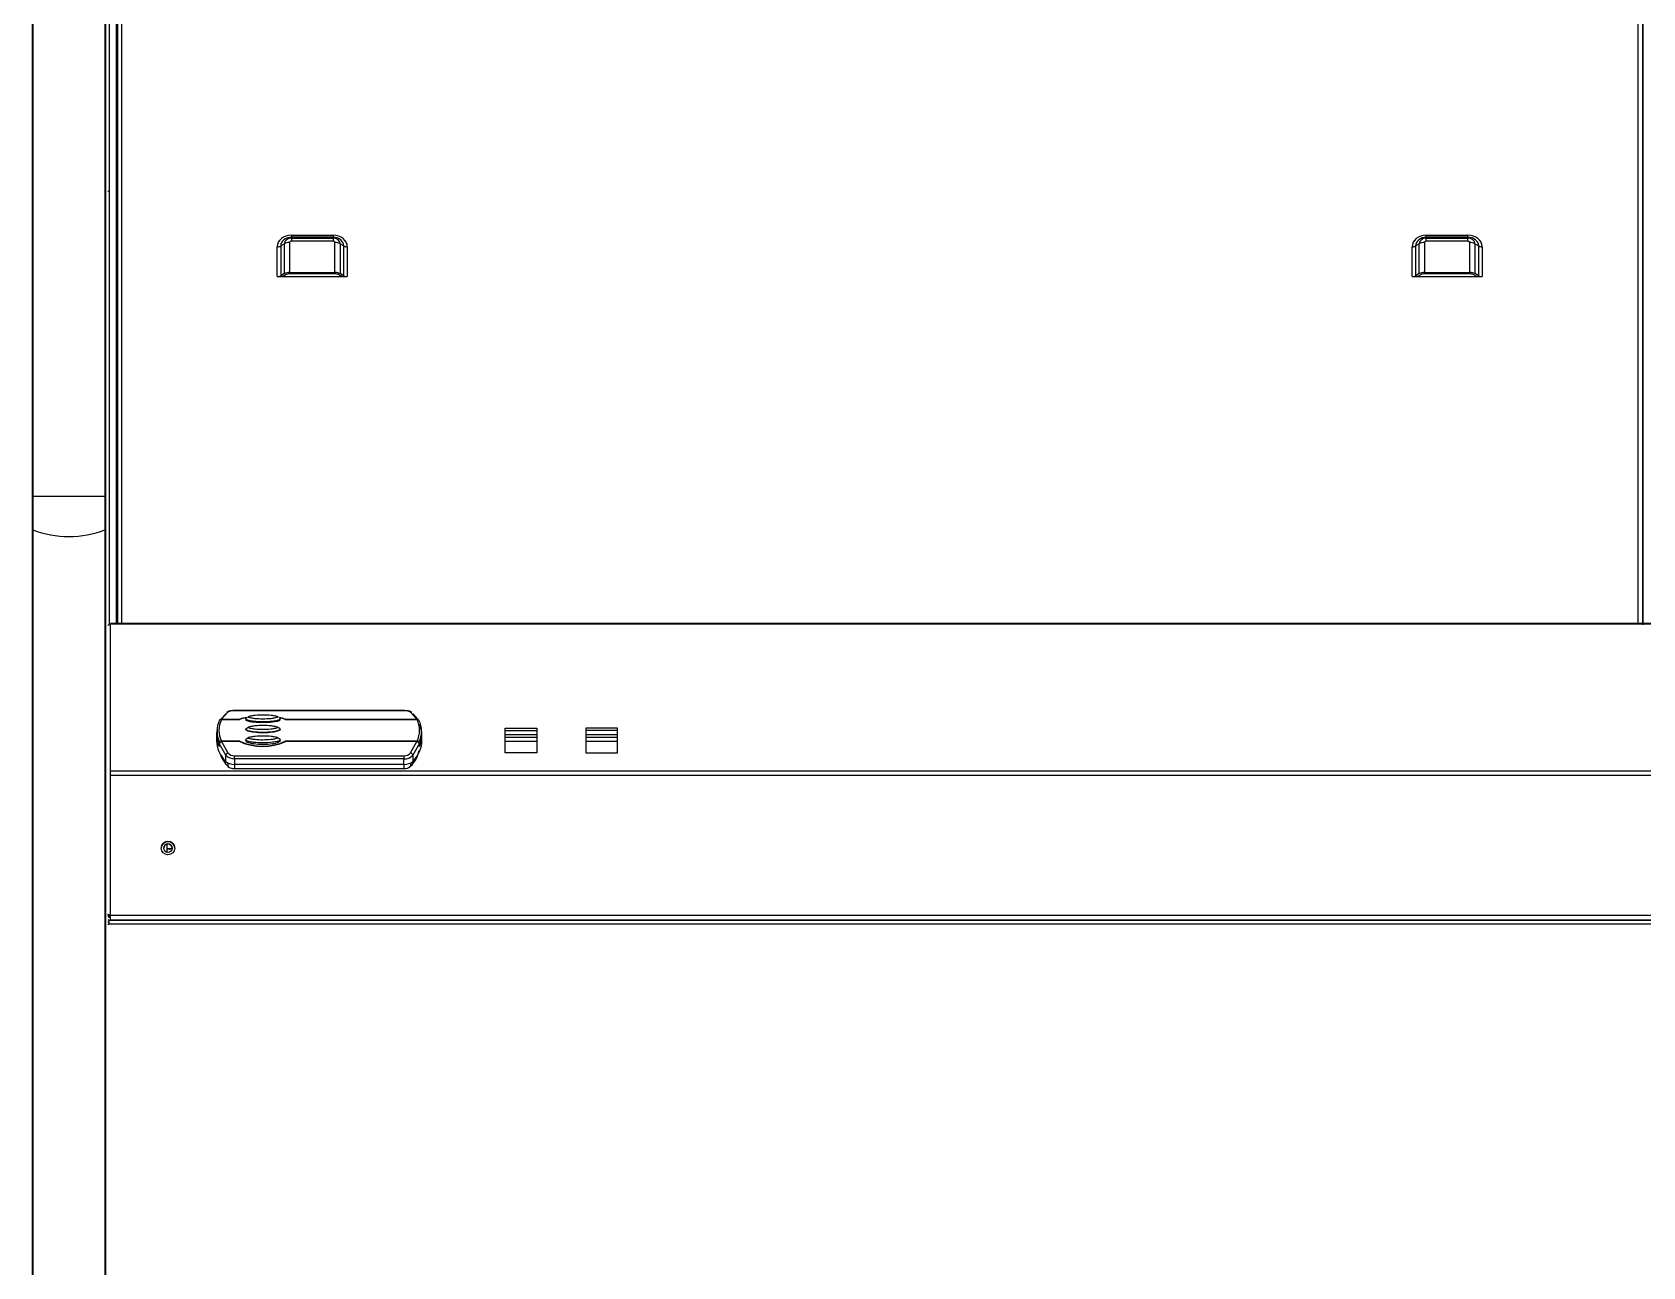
# Model space of a CAD drawing. Header units: millimetres. Extents: x 3075.9 to 3157.7, y 1648.7 to 1706.1.
# Drawn here: x 3126.934 to 3127.593, y 1691.176 to 1691.681 of the extents above; entities that cross this region are included whole.
import ezdxf

# ---------------------------------------------------------------- set-up
doc = ezdxf.new("R2010")
doc.units = ezdxf.units.MM

# ---------------------------------------------------------------- blocks, each defined once
blk = doc.blocks.new('OX-3750')
blk.add_line((3750, -1466.38), (3750, 0))
at = {"color": 7, "linetype": 'Continuous'}
for p, q in [((1.5, -596.06), (3748.5, -596.06)), ((1.5, -597.56), (3748.5, -597.56)), ((2, -597.63), (3748, -597.63)), ((2, -597.63), (3748, -597.63)), ((3716, -597.56), (3716, -597.63)), ((3719, -597.56), (3719, -597.63)), ((3738, -597.63), (3738, -597.56)), ((3743, -597.56), (3743, -597.63)), ((3748, -597.56), (3748, -597.63)), ((3748, -597.63), (3748, -597.63)), ((3748, -597.63), (3748, -599.63)), ((3748.5, -596.06), (3748.5, -597.56)), ((3749.11, -596.06), (3748.5, -596.06)), ((3749.11, -597.06), (3748.5, -597.06)), ((3748.5, -597.7), (3748.5, -597.56)), ((3748.5, -599.8), (3748.5, -598.79)), ((2, -599.63), (3748, -599.63)), ((3748, -599.63), (3748, -656.88)), ((3748, -599.63), (3748, -599.63)), ((3749.11, -599.63), (3749, -599.63)), ((3749, -599.63), (3749, -599.97)), ((3725, -628.83), (3725, -625.48)), ((3725, -626.88), (3722.77, -626.88)), ((3722.77, -626.88), (3725, -626.88)), ((2, -656.88), (3748, -656.88)), ((3748, -656.88), (3748, -658.57)), ((2, -658.57), (3748, -658.57)), ((3624.43, -665.12), (3624.43, -662.56)), ((3625.32, -661.94), (3625.32, -660.59)), ((3627.99, -661.39), (3627.99, -659.7)), ((3697.28, -659.7), (3627.99, -659.7)), ((3627.99, -661.39), (3627.99, -663.66)), ((3627.99, -661.39), (3697.28, -661.39)), ((3627.99, -663.66), (3697.28, -663.66)), ((3627.99, -664.91), (3627.99, -663.66)), ((3697.28, -664.91), (3627.99, -664.91)), ((3697.28, -661.39), (3697.28, -659.7)), ((3697.28, -663.66), (3697.28, -661.39)), ((3697.28, -663.66), (3697.28, -664.91)), ((3699.96, -661.94), (3699.96, -660.59)), ((3700.85, -662.56), (3700.85, -665.12)), ((3748, -658.57), (3748, -718.72)), ((3540.64, -666.12), (3540.64, -676.13)), ((3553.64, -666.12), (3540.64, -666.12)), ((3540.64, -670.71), (3553.64, -670.71)), ((3553.64, -676.13), (3553.64, -666.12)), ((3573.64, -676.13), (3573.64, -666.12)), ((3573.64, -666.12), (3586.64, -666.12)), ((3573.64, -670.71), (3586.64, -670.71)), ((3586.64, -666.12), (3586.64, -676.13)), ((3620.64, -671.03), (3620.64, -673.3)), ((3621.71, -669.86), (3624.43, -665.12)), ((3621.71, -669.86), (3621.71, -668.7)), ((3621.87, -670.49), (3621.87, -668.81)), ((3622.67, -670.82), (3676.51, -670.82)), ((3625.32, -666.09), (3622.72, -670.69)), ((3622.72, -670.69), (3676.44, -670.69)), ((3678.64, -671.07), (3678.64, -671.52)), ((3692.64, -671.51), (3692.64, -671.05)), ((3695.07, -670.82), (3702.61, -670.82)), ((3695.14, -670.69), (3702.56, -670.69)), ((3702.56, -670.69), (3699.96, -666.09)), ((3700.85, -665.12), (3703.56, -669.86)), ((3703.41, -670.49), (3703.41, -668.81)), ((3703.56, -669.86), (3703.56, -668.7)), ((3704.64, -673.3), (3704.64, -671.03)), ((3540.64, -672.41), (3553.64, -672.41)), ((3540.64, -673.41), (3553.64, -673.41)), ((3540.64, -675.29), (3553.64, -675.29)), ((3540.64, -676.13), (3553.64, -676.13)), ((3573.64, -672.41), (3586.64, -672.41)), ((3573.64, -673.41), (3586.64, -673.41)), ((3586.64, -675.29), (3573.64, -675.29)), ((3586.64, -676.13), (3573.64, -676.13)), ((3620.84, -673.3), (3620.84, -675.28)), ((3678.64, -675.68), (3678.64, -675.81)), ((3678.64, -675.68), (3678.64, -675.68)), ((3692.64, -675.79), (3692.64, -675.66)), ((3704.44, -675.28), (3704.44, -673.3)), ((3624.43, -682.05), (3622.43, -679.85)), ((3676.51, -679.8), (3622.67, -679.8)), ((3622.72, -679.89), (3625.32, -682.74)), ((3676.44, -679.89), (3622.72, -679.89)), ((3627.99, -683.35), (3697.28, -683.35)), ((3627.99, -683.41), (3627.99, -683.35)), ((3627.99, -683.41), (3697.28, -683.41)), ((3676.44, -679.89), (3676.44, -679.8)), ((3678.64, -679.63), (3678.64, -680.09)), ((3692.64, -680.07), (3692.64, -679.62)), ((3702.61, -679.8), (3695.07, -679.8)), ((3695.14, -679.89), (3695.14, -679.8)), ((3702.56, -679.89), (3695.14, -679.89)), ((3697.28, -683.35), (3697.28, -683.41)), ((3699.96, -682.74), (3702.56, -679.89)), ((3702.85, -679.85), (3700.85, -682.05)), ((2, -718.72), (3748, -718.72)), ((2, -719.03), (3748, -719.03)), ((3121.5, -1194.57), (3121.5, -718.47)), ((3121.5, -719.03), (3121.5, -1194.57)), ((3123.5, -1195.75), (3123.5, -719.03)), ((3743.5, -1195.75), (3743.5, -719.03)), ((3745, -719.03), (3745, -1162.07)), ((3745.5, -719.03), (3745.5, -1194.57)), ((3748, -719.03), (3748, -718.72)), ((3748.5, -1160.01), (3748.5, -718.47)), ((3187.17, -873.06), (3187.17, -860.85)), ((3189.41, -860.85), (3187.17, -860.85)), ((3188.59, -861.2), (3188.59, -873.4)), ((3188.59, -861.2), (3190.12, -862.1)), ((3189.41, -860.85), (3190.83, -861.68)), ((3213.59, -860.85), (3189.41, -860.85)), ((3190.12, -874.3), (3190.12, -862.1)), ((3192.24, -862.03), (3210.76, -862.03)), ((3192.24, -862.62), (3192.24, -874.82)), ((3210.76, -862.62), (3192.24, -862.62)), ((3210.76, -874.82), (3210.76, -862.62)), ((3212.17, -861.68), (3213.59, -860.85)), ((3212.88, -862.1), (3214.41, -861.2)), ((3212.88, -862.1), (3212.88, -874.3)), ((3215.83, -860.85), (3213.59, -860.85)), ((3214.41, -873.4), (3214.41, -861.2)), ((3215.83, -860.85), (3215.83, -873.06)), ((3651.17, -873.06), (3651.17, -860.85)), ((3653.41, -860.85), (3651.17, -860.85)), ((3652.59, -861.2), (3652.59, -873.4)), ((3652.59, -861.2), (3654.12, -862.1)), ((3653.41, -860.85), (3654.83, -861.68)), ((3677.59, -860.85), (3653.41, -860.85)), ((3654.12, -874.3), (3654.12, -862.1)), ((3656.24, -862.03), (3674.76, -862.03)), ((3674.76, -862.62), (3656.24, -862.62)), ((3656.24, -862.62), (3656.24, -874.82)), ((3674.76, -874.82), (3674.76, -862.62)), ((3676.17, -861.68), (3677.59, -860.85)), ((3676.88, -862.1), (3678.41, -861.2)), ((3676.88, -862.1), (3676.88, -874.3)), ((3679.83, -860.85), (3677.59, -860.85)), ((3678.41, -873.4), (3678.41, -861.2)), ((3679.83, -860.85), (3679.83, -873.06)), ((3190.12, -874.3), (3188.59, -873.4)), ((3193, -875.43), (3210, -875.43)), ((3193, -875.43), (3193, -876.63)), ((3210, -875.43), (3210, -876.63)), ((3212.88, -874.3), (3214.41, -873.4)), ((3654.12, -874.3), (3652.59, -873.4)), ((3657, -875.43), (3674, -875.43)), ((3657, -876.63), (3657, -875.43)), ((3674, -876.63), (3674, -875.43)), ((3676.88, -874.3), (3678.41, -873.4)), ((3193, -876.63), (3193, -876.97)), ((3210, -876.63), (3193, -876.63)), ((3193, -876.97), (3210, -876.97)), ((3193, -876.97), (3193, -877.77)), ((3210, -877.77), (3193, -877.77)), ((3210, -876.63), (3210, -876.97)), ((3210, -876.97), (3210, -877.77)), ((3657, -876.63), (3657, -876.97)), ((3674, -876.63), (3657, -876.63)), ((3657, -876.97), (3674, -876.97)), ((3657, -877.77), (3657, -876.97)), ((3674, -877.77), (3657, -877.77)), ((3674, -876.63), (3674, -876.97)), ((3674, -877.77), (3674, -876.97)), ((3749.11, -895.87), (3748.5, -895.87))]:
    blk.add_line(p, q, dxfattribs=at)
for radius in [2.75, 1.75]:
    blk.add_circle((3724.5, -627.15), radius, dxfattribs=at)
for centre, radius, start, end in [((3748, -599.63), 2, 55.73855, 90.00095), ((3748, -599.63), 2, 56.25773, 90), ((3748, -599.63), 1, 0.00039, 90.00181), ((3724.5, -627.15), 2.75, 180, 0), ((3724.5, -627.15), 1.75, 180, 0), ((3633.01, -668.92), 11.33, 132.72742, 170.56705), ((3627.73, -668.13), 4.47, 86.6975, 137.66942), ((3627.79, -663.56), 3.86, 87.00036, 129.79278), ((3627.86, -668.25), 3.34, 87.78167, 139.67154), ((3697.53, -663.42), 3.73, 49.40923, 93.79763), ((3697.49, -668.27), 4.61, 43.11596, 92.51712), ((3697.44, -668.18), 3.27, 39.76729, 92.7795), ((3692.27, -668.92), 11.33, 17.41969, 47.27258), ((3631.01, -674.99), 10.18, 153.8215, 206.1785), ((3631.94, -675.31), 10.3, 154.14214, 205.85786), ((3622.65, -669.72), 1.1, 224.91974, 271.04775), ((3685.79, -691.75), 23.04, 66.07141, 113.92859), ((3685.79, -691.64), 22.8, 65.98228, 114.01772), ((3702.64, -669.74), 1.08, 268.49327, 315.53924), ((3693.34, -675.31), 10.3, 334.14725, 25.85275), ((3694.02, -674.99), 10.41, 334.43423, 25.56577), ((3622.64, -678.72), 1.08, 224.46076, 271.50673), ((3627.67, -678.55), 4.81, 240.72231, 273.84547), ((3685.79, -647.73), 33.49, 253.79451, 258.2275), ((3685.79, -648.27), 32.87, 253.60134, 256.53165), ((3685.79, -647.73), 33.49, 281.07064, 286.20549), ((3685.79, -648.27), 32.87, 281.79467, 286.39866), ((3697.55, -678.29), 5.06, 266.99509, 298.43713), ((3702.63, -678.7), 1.1, 268.95225, 315.08026), ((3747.17, -716.01), 2.83, 287.00898, 313.92666)]:
    blk.add_arc(centre, radius, start, end, dxfattribs=at)
for centre, major_axis, ratio, start_param, end_param in [((3655.54, -671.03), (34.9, 0), 0.5355, 2.671382, 3.141593), ((3627.99, -663.53), (4, 0), 0.5355, 1.570796, 2.671382), ((3697.28, -663.53), (4, 0), 0.5355, 0.470211, 1.570796), ((3669.74, -671.03), (-34.9, 0), 0.5355, 3.141593, 3.611804), ((3655.54, -673.3), (34.9, 0), 0.5355, 2.892907, 3.390278), ((3655.54, -673.3), (34.7, 0), 0.5355, 2.897387, 3.141593), ((3625.32, -665.36), (0.809, -0.588), 0.651107, 3.669982, 5.15476), ((3699.96, -665.36), (0.809, 0.588), 0.651107, 4.270018, 5.754796), ((3669.74, -673.3), (-34.7, 0), 0.5355, 3.141593, 3.385798), ((3669.74, -673.3), (-34.9, 0), 0.5355, 3.004802, 3.390278), ((3625.32, -681.81), (0.591, 0.807), 0.832822, 3.271574, 3.863148), ((3699.96, -681.81), (-0.591, 0.807), 0.832822, 2.420037, 3.141427), ((3187.17, -862.03), (2, 0), 0.587785, 0.785398, 1.570796), ((3192.24, -860.85), (-3, 0), 0.587785, 0.785398, 1.570796), ((3192.24, -860.85), (-2, 0), 0.587785, 0.785398, 1.570796), ((3210.76, -860.85), (2, 0), 0.587785, 4.712389, 5.497787), ((3210.76, -860.85), (3, 0), 0.587785, 4.712389, 5.497787), ((3215.83, -862.03), (-2, 0), 0.587785, 4.712389, 5.497787), ((3651.17, -862.03), (2, 0), 0.587785, 0.785398, 1.570796), ((3656.24, -860.85), (-3, 0), 0.587785, 0.785398, 1.570796), ((3656.24, -860.85), (-2, 0), 0.587785, 0.785398, 1.570796), ((3674.76, -860.85), (2, 0), 0.587785, 4.712389, 5.497787), ((3674.76, -860.85), (-3, 0), 0.587785, 1.570796, 2.356194), ((3679.83, -862.03), (-2, 0), 0.587785, 4.712389, 5.497787), ((3193, -873.06), (5.83, 0), 0.809017, 3.141593, 4.712389), ((3187.17, -874.23), (2, 0), 0.587785, 0.785398, 1.570796), ((3193, -873.4), (-4.41, 0), 0.809017, 0, 1.570796), ((3193, -874.3), (2.88, 0), 0.809017, 3.141593, 4.712389), ((3192.24, -873.06), (3, 0), 0.587785, 3.926991, 4.712389), ((3193, -874.82), (-0.757, 0), 0.809017, 0, 1.570796), ((3210, -873.06), (5.83, 0), 0.809017, 4.712389, 6.283185), ((3210, -873.4), (-4.41, 0), 0.809017, 1.570796, 3.141593), ((3210, -874.3), (2.88, 0), 0.809017, 4.712389, 6.283185), ((3210, -874.82), (-0.757, 0), 0.809017, 1.570796, 3.141593), ((3210.76, -873.06), (3, 0), 0.587785, 4.712389, 5.497787), ((3215.83, -874.23), (-2, 0), 0.587785, 4.712389, 5.497787), ((3657, -873.06), (5.83, 0), 0.809017, 3.141593, 4.712389), ((3651.17, -874.23), (-2, 0), 0.587785, 3.926991, 4.712389), ((3657, -873.4), (-4.41, 0), 0.809017, 0, 1.570796), ((3657, -874.3), (2.88, 0), 0.809017, 3.141593, 4.712389), ((3656.24, -873.06), (-3, 0), 0.587785, 0.785398, 1.570796), ((3657, -874.82), (-0.757, 0), 0.809017, 0, 1.570796), ((3674, -873.06), (5.83, 0), 0.809017, 4.712389, 6.283185), ((3674, -873.4), (-4.41, 0), 0.809017, 1.570796, 3.141593), ((3674, -874.3), (2.88, 0), 0.809017, 4.712389, 6.283185), ((3674, -874.82), (-0.757, 0), 0.809017, 1.570796, 3.141593), ((3674.76, -873.06), (-3, 0), 0.587785, 1.570796, 2.356194), ((3679.83, -874.23), (-2, 0), 0.587785, 4.712389, 5.497787)]:
    blk.add_ellipse(centre, major_axis=major_axis, ratio=ratio, start_param=start_param, end_param=end_param, dxfattribs=at)
for points, knots in [([(3748, -599.63), (3748.13, -599.68), (3748.26, -599.72), (3748.52, -599.8), (3748.64, -599.84), (3748.89, -599.93), (3749, -599.97), (3749.12, -600.01), (3749.12, -600.01), (3749.13, -600.02)], [0, 0, 0, 0, 0.125, 0.125, 0.25, 0.25, 0.375, 0.375, 0.381147, 0.381147, 0.381147, 0.381147]), ([(3622.72, -670.69), (3622.59, -670.69), (3622.46, -670.67), (3622.21, -670.59), (3622.1, -670.53), (3621.92, -670.38), (3621.84, -670.29), (3621.74, -670.08), (3621.71, -669.97), (3621.71, -669.86)], [0, 0, 0, 0, 0.25, 0.25, 0.5, 0.5, 0.75, 0.75, 1, 1, 1, 1]), ([(3678.64, -671.07), (3678.64, -670.88), (3678.81, -670.69), (3679.26, -670.41), (3679.54, -670.29), (3680.41, -670), (3681.04, -669.87), (3682.96, -669.56), (3684.29, -669.48), (3686.93, -669.48), (3688.25, -669.55), (3690.18, -669.84), (3690.81, -669.97), (3691.69, -670.26), (3691.97, -670.37), (3692.45, -670.65), (3692.64, -670.84), (3692.64, -671.05)], [0.5017563, 0.5017563, 0.5017563, 0.5017563, 0.53125, 0.53125, 0.5625, 0.5625, 0.625, 0.625, 0.75, 0.75, 0.875, 0.875, 0.9375, 0.9375, 0.96875, 0.96875, 1, 1, 1, 1]), ([(3678.64, -671.52), (3678.64, -671.52), (3678.64, -671.52), (3678.65, -671.34), (3678.85, -671.18), (3679.32, -670.93), (3679.61, -670.84), (3680.49, -670.59), (3681.12, -670.49), (3683.03, -670.24), (3684.35, -670.18), (3686.95, -670.17), (3688.24, -670.23), (3690.15, -670.48), (3690.79, -670.58), (3691.68, -670.82), (3691.96, -670.92), (3692.44, -671.16), (3692.64, -671.32), (3692.64, -671.51)], [0.4996101, 0.4996101, 0.4996101, 0.4996101, 0.5, 0.5, 0.53125, 0.53125, 0.5625, 0.5625, 0.625, 0.625, 0.75, 0.75, 0.875, 0.875, 0.9375, 0.9375, 0.96875, 0.96875, 1, 1, 1, 1]), ([(3679.55, -672.18), (3679.38, -672.12), (3679.22, -672.06), (3678.84, -671.86), (3678.64, -671.7), (3678.64, -671.52)], [0.4496979, 0.4496979, 0.4496979, 0.4496979, 0.46875, 0.46875, 0.49961014, 0.49961014, 0.49961014, 0.49961014]), ([(3691.79, -672.22), (3691.79, -672.19), (3691.73, -672.16), (3691.65, -672.1), (3691.59, -672.08), (3691.44, -672), (3691.32, -671.96), (3690.97, -671.85), (3690.72, -671.79), (3689.96, -671.64), (3689.43, -671.56), (3687.83, -671.39), (3686.75, -671.35), (3684.59, -671.35), (3683.5, -671.4), (3681.91, -671.57), (3681.38, -671.64), (3680.62, -671.79), (3680.37, -671.85), (3680.01, -671.96), (3679.9, -672), (3679.68, -672.09), (3679.57, -672.14), (3679.48, -672.24), (3679.52, -672.28), (3679.6, -672.34), (3679.65, -672.37), (3679.8, -672.44), (3679.92, -672.49), (3680.27, -672.6), (3680.52, -672.66), (3681.29, -672.82), (3681.82, -672.9), (3683.43, -673.07), (3684.52, -673.12), (3686.71, -673.12), (3687.8, -673.07), (3689.41, -672.89), (3689.95, -672.82), (3690.72, -672.66), (3690.97, -672.6), (3691.32, -672.49), (3691.44, -672.44), (3691.6, -672.37), (3691.65, -672.35), (3691.74, -672.29), (3691.79, -672.26), (3691.79, -672.22)], [0, 0, 0, 0, 0.007813, 0.007813, 0.015625, 0.015625, 0.03125, 0.03125, 0.0625, 0.0625, 0.125, 0.125, 0.25, 0.25, 0.375, 0.375, 0.4375, 0.4375, 0.46875, 0.46875, 0.484375, 0.484375, 0.5, 0.5, 0.507813, 0.507813, 0.515625, 0.515625, 0.53125, 0.53125, 0.5625, 0.5625, 0.625, 0.625, 0.75, 0.75, 0.875, 0.875, 0.9375, 0.9375, 0.96875, 0.96875, 0.984375, 0.984375, 0.992188, 0.992188, 1, 1, 1, 1]), ([(3692.64, -671.51), (3692.64, -671.69), (3692.45, -671.85), (3692.06, -672.05), (3691.9, -672.11), (3691.74, -672.17)], [0, 0, 0, 0, 0.03125, 0.03125, 0.04999126, 0.04999126, 0.04999126, 0.04999126]), ([(3703.56, -669.86), (3703.56, -669.97), (3703.54, -670.08), (3703.44, -670.29), (3703.36, -670.38), (3703.17, -670.53), (3703.06, -670.59), (3702.82, -670.67), (3702.69, -670.69), (3702.56, -670.69)], [0, 0, 0, 0, 0.25, 0.25, 0.5, 0.5, 0.75, 0.75, 1, 1, 1, 1]), ([(3678.64, -675.7), (3678.63, -675.52), (3678.82, -675.35), (3679.29, -675.1), (3679.57, -675), (3680.45, -674.74), (3681.08, -674.63), (3682.99, -674.37), (3684.3, -674.3), (3686.92, -674.3), (3688.21, -674.36), (3690.12, -674.61), (3690.75, -674.72), (3691.65, -674.96), (3691.93, -675.06), (3692.42, -675.3), (3692.63, -675.46), (3692.64, -675.65), (3692.64, -675.66), (3692.64, -675.66)], [0, 0, 0, 0, 0.03125, 0.03125, 0.0625, 0.0625, 0.125, 0.125, 0.25, 0.25, 0.375, 0.375, 0.4375, 0.4375, 0.46875, 0.46875, 0.5, 0.5, 0.5013446, 0.5013446, 0.5013446, 0.5013446]), ([(3678.64, -675.81), (3678.64, -675.8), (3678.64, -675.8), (3678.65, -675.62), (3678.85, -675.46), (3679.32, -675.21), (3679.61, -675.12), (3680.49, -674.88), (3681.12, -674.77), (3683.03, -674.53), (3684.35, -674.46), (3686.95, -674.46), (3688.24, -674.52), (3690.15, -674.76), (3690.79, -674.86), (3691.68, -675.11), (3691.96, -675.2), (3692.44, -675.45), (3692.64, -675.61), (3692.64, -675.79)], [0.4996101, 0.4996101, 0.4996101, 0.4996101, 0.5, 0.5, 0.53125, 0.53125, 0.5625, 0.5625, 0.625, 0.625, 0.75, 0.75, 0.875, 0.875, 0.9375, 0.9375, 0.96875, 0.96875, 1, 1, 1, 1]), ([(3679.4, -676.41), (3679.29, -676.37), (3679.17, -676.32), (3678.84, -676.15), (3678.64, -675.98), (3678.64, -675.81)], [0.45521442, 0.45521442, 0.45521442, 0.45521442, 0.46875, 0.46875, 0.49961014, 0.49961014, 0.49961014, 0.49961014]), ([(3691.79, -676.51), (3691.79, -676.47), (3691.73, -676.44), (3691.65, -676.38), (3691.59, -676.36), (3691.44, -676.29), (3691.32, -676.25), (3690.97, -676.14), (3690.72, -676.08), (3689.96, -675.92), (3689.43, -675.85), (3687.83, -675.68), (3686.75, -675.63), (3684.59, -675.63), (3683.5, -675.68), (3681.91, -675.85), (3681.38, -675.92), (3680.62, -676.08), (3680.37, -676.13), (3680.01, -676.24), (3679.9, -676.28), (3679.68, -676.38), (3679.57, -676.43), (3679.48, -676.53), (3679.52, -676.56), (3679.6, -676.62), (3679.65, -676.65), (3679.8, -676.73), (3679.92, -676.77), (3680.27, -676.88), (3680.52, -676.95), (3681.29, -677.11), (3681.82, -677.18), (3683.43, -677.35), (3684.52, -677.4), (3686.71, -677.4), (3687.8, -677.35), (3689.41, -677.18), (3689.95, -677.1), (3690.72, -676.94), (3690.97, -676.88), (3691.32, -676.77), (3691.44, -676.73), (3691.6, -676.66), (3691.65, -676.63), (3691.74, -676.58), (3691.79, -676.55), (3691.79, -676.51)], [0, 0, 0, 0, 0.007813, 0.007813, 0.015625, 0.015625, 0.03125, 0.03125, 0.0625, 0.0625, 0.125, 0.125, 0.25, 0.25, 0.375, 0.375, 0.4375, 0.4375, 0.46875, 0.46875, 0.484375, 0.484375, 0.5, 0.5, 0.507813, 0.507813, 0.515625, 0.515625, 0.53125, 0.53125, 0.5625, 0.5625, 0.625, 0.625, 0.75, 0.75, 0.875, 0.875, 0.9375, 0.9375, 0.96875, 0.96875, 0.984375, 0.984375, 0.992187, 0.992187, 1, 1, 1, 1]), ([(3692.64, -675.79), (3692.64, -675.97), (3692.45, -676.13), (3692.09, -676.31), (3691.97, -676.37), (3691.84, -676.41)], [0, 0, 0, 0, 0.03125, 0.03125, 0.04613288, 0.04613288, 0.04613288, 0.04613288]), ([(3624.74, -682.6), (3624.88, -682.7), (3625.28, -682.99), (3626.23, -683.26), (3627.3, -683.41), (3627.86, -683.4), (3628, -683.4)], [0, 0, 0, 0, 0.160205, 0.543503, 0.894315, 1, 1, 1, 1]), ([(3678.64, -679.65), (3678.63, -679.49), (3678.82, -679.35), (3679.28, -679.14), (3679.57, -679.05), (3680.44, -678.84), (3681.07, -678.74), (3682.97, -678.52), (3684.28, -678.46), (3686.89, -678.46), (3688.19, -678.51), (3690.09, -678.72), (3690.73, -678.81), (3691.62, -679.02), (3691.9, -679.09), (3692.39, -679.3), (3692.61, -679.43), (3692.64, -679.59), (3692.64, -679.61), (3692.64, -679.62)], [0, 0, 0, 0, 0.03125, 0.03125, 0.0625, 0.0625, 0.125, 0.125, 0.25, 0.25, 0.375, 0.375, 0.4375, 0.4375, 0.46875, 0.46875, 0.5, 0.5, 0.502535, 0.502535, 0.502535, 0.502535]), ([(3678.64, -680.09), (3678.64, -680.09), (3678.64, -680.09), (3678.65, -679.91), (3678.85, -679.74), (3679.32, -679.5), (3679.61, -679.4), (3680.49, -679.16), (3681.12, -679.05), (3683.03, -678.81), (3684.35, -678.74), (3686.95, -678.74), (3688.24, -678.8), (3690.15, -679.04), (3690.79, -679.15), (3691.68, -679.39), (3691.96, -679.48), (3692.44, -679.73), (3692.64, -679.89), (3692.64, -680.07)], [0.4996101, 0.4996101, 0.4996101, 0.4996101, 0.5, 0.5, 0.53125, 0.53125, 0.5625, 0.5625, 0.625, 0.625, 0.75, 0.75, 0.875, 0.875, 0.9375, 0.9375, 0.96875, 0.96875, 1, 1, 1, 1]), ([(3691.79, -680.79), (3691.79, -680.75), (3691.73, -680.72), (3691.65, -680.67), (3691.59, -680.64), (3691.44, -680.57), (3691.32, -680.53), (3690.97, -680.42), (3690.72, -680.36), (3689.96, -680.2), (3689.43, -680.13), (3687.83, -679.96), (3686.75, -679.92), (3684.59, -679.92), (3683.5, -679.96), (3681.91, -680.13), (3681.38, -680.21), (3680.62, -680.36), (3680.37, -680.42), (3680.01, -680.53), (3679.9, -680.57), (3679.68, -680.66), (3679.57, -680.71), (3679.48, -680.81), (3679.52, -680.85), (3679.6, -680.91), (3679.65, -680.94), (3679.8, -681.01), (3679.92, -681.05), (3680.27, -681.17), (3680.52, -681.23), (3681.29, -681.39), (3681.82, -681.47), (3683.43, -681.64), (3684.52, -681.68), (3686.71, -681.68), (3687.8, -681.64), (3689.41, -681.46), (3689.95, -681.39), (3690.72, -681.23), (3690.97, -681.17), (3691.32, -681.05), (3691.44, -681.01), (3691.6, -680.94), (3691.65, -680.92), (3691.74, -680.86), (3691.79, -680.83), (3691.79, -680.79)], [0, 0, 0, 0, 0.007813, 0.007813, 0.015625, 0.015625, 0.03125, 0.03125, 0.0625, 0.0625, 0.125, 0.125, 0.25, 0.25, 0.375, 0.375, 0.4375, 0.4375, 0.46875, 0.46875, 0.484375, 0.484375, 0.5, 0.5, 0.507813, 0.507813, 0.515625, 0.515625, 0.53125, 0.53125, 0.5625, 0.5625, 0.625, 0.625, 0.75, 0.75, 0.875, 0.875, 0.9375, 0.9375, 0.96875, 0.96875, 0.984375, 0.984375, 0.992188, 0.992188, 1, 1, 1, 1]), ([(3692.64, -680.07), (3692.64, -680.25), (3692.45, -680.42), (3692.19, -680.55), (3692.18, -680.55), (3692.16, -680.56)], [0, 0, 0, 0, 0.03125, 0.03125, 0.03316048, 0.03316048, 0.03316048, 0.03316048]), ([(3697.29, -683.4), (3697.78, -683.39), (3698.63, -683.34), (3699.68, -683.11), (3700.11, -682.85), (3700.25, -682.76)], [0, 0, 0, 0, 0.3517215, 0.7237438, 0.893175, 0.893175, 0.893175, 0.893175])]:
    blk.add_open_spline(points, degree=3, knots=knots, dxfattribs=at)
for points in [[(3622.42, -679.86), (3622.52, -679.88), (3622.62, -679.89), (3622.72, -679.89)], [(3679, -680.51), (3678.8, -680.39), (3678.64, -680.25), (3678.64, -680.09)], [(3702.56, -679.89), (3702.66, -679.89), (3702.76, -679.88), (3702.85, -679.86)]]:
    blk.add_open_spline(points, degree=3, dxfattribs=at)
blk = doc.blocks.new('LATERAL')
at = {"color": 7, "linetype": 'Continuous'}
for p, q in [((-0.29, -157.79), (-0.29, -673.18)), ((0, -157.43), (0, -673.18)), ((29.41, -157.43), (29.41, -673.18)), ((29.71, -157.79), (29.71, -673.18)), ((-0.29, -673.18), (-0.29, -686.27)), ((0, -673.18), (0, -686.86)), ((29.41, -673.18), (29.41, -686.86)), ((29.71, -673.18), (29.71, -686.27)), ((-0.29, -686.27), (-0.29, -1458.62)), ((0, -686.86), (0, -1459.33)), ((29.41, -686.86), (29.41, -1459.33)), ((29.71, -686.27), (29.71, -1458.62))]:
    blk.add_line(p, q, dxfattribs=at)
for centre, major_axis, ratio, start_param, end_param in [((0.71, -673.18), (1, 0), 0.000072, 3.141593, 3.926991), ((14.71, -673.18), (34.65, 0), 0.000072, 4.274007, 5.150771), ((28.71, -673.18), (1, 0), 0.000072, 5.497787, 6.283185), ((0.71, -686.27), (1, 0), 0.844554, 3.141593, 3.926991), ((14.71, -660.37), (34.65, 0), 0.844554, 4.274007, 5.150771), ((28.71, -686.27), (1, 0), 0.844554, 5.497787, 6.283185)]:
    blk.add_ellipse(centre, major_axis=major_axis, ratio=ratio, start_param=start_param, end_param=end_param, dxfattribs=at)

msp = doc.modelspace()

# ---------------------------------------------------------------- block references
at = {"xscale": 0.001, "yscale": 0.001, "zscale": 0.001, "rotation": 180}
msp.add_blockref('OX-3750', (3130.71401, 1690.72037), dxfattribs=at)
at = {"xscale": 0.001, "yscale": 0.001, "zscale": 0.001}
msp.add_blockref('LATERAL', (3126.9343, 1692.16457), dxfattribs=at)

doc.saveas('drawing.dxf')
